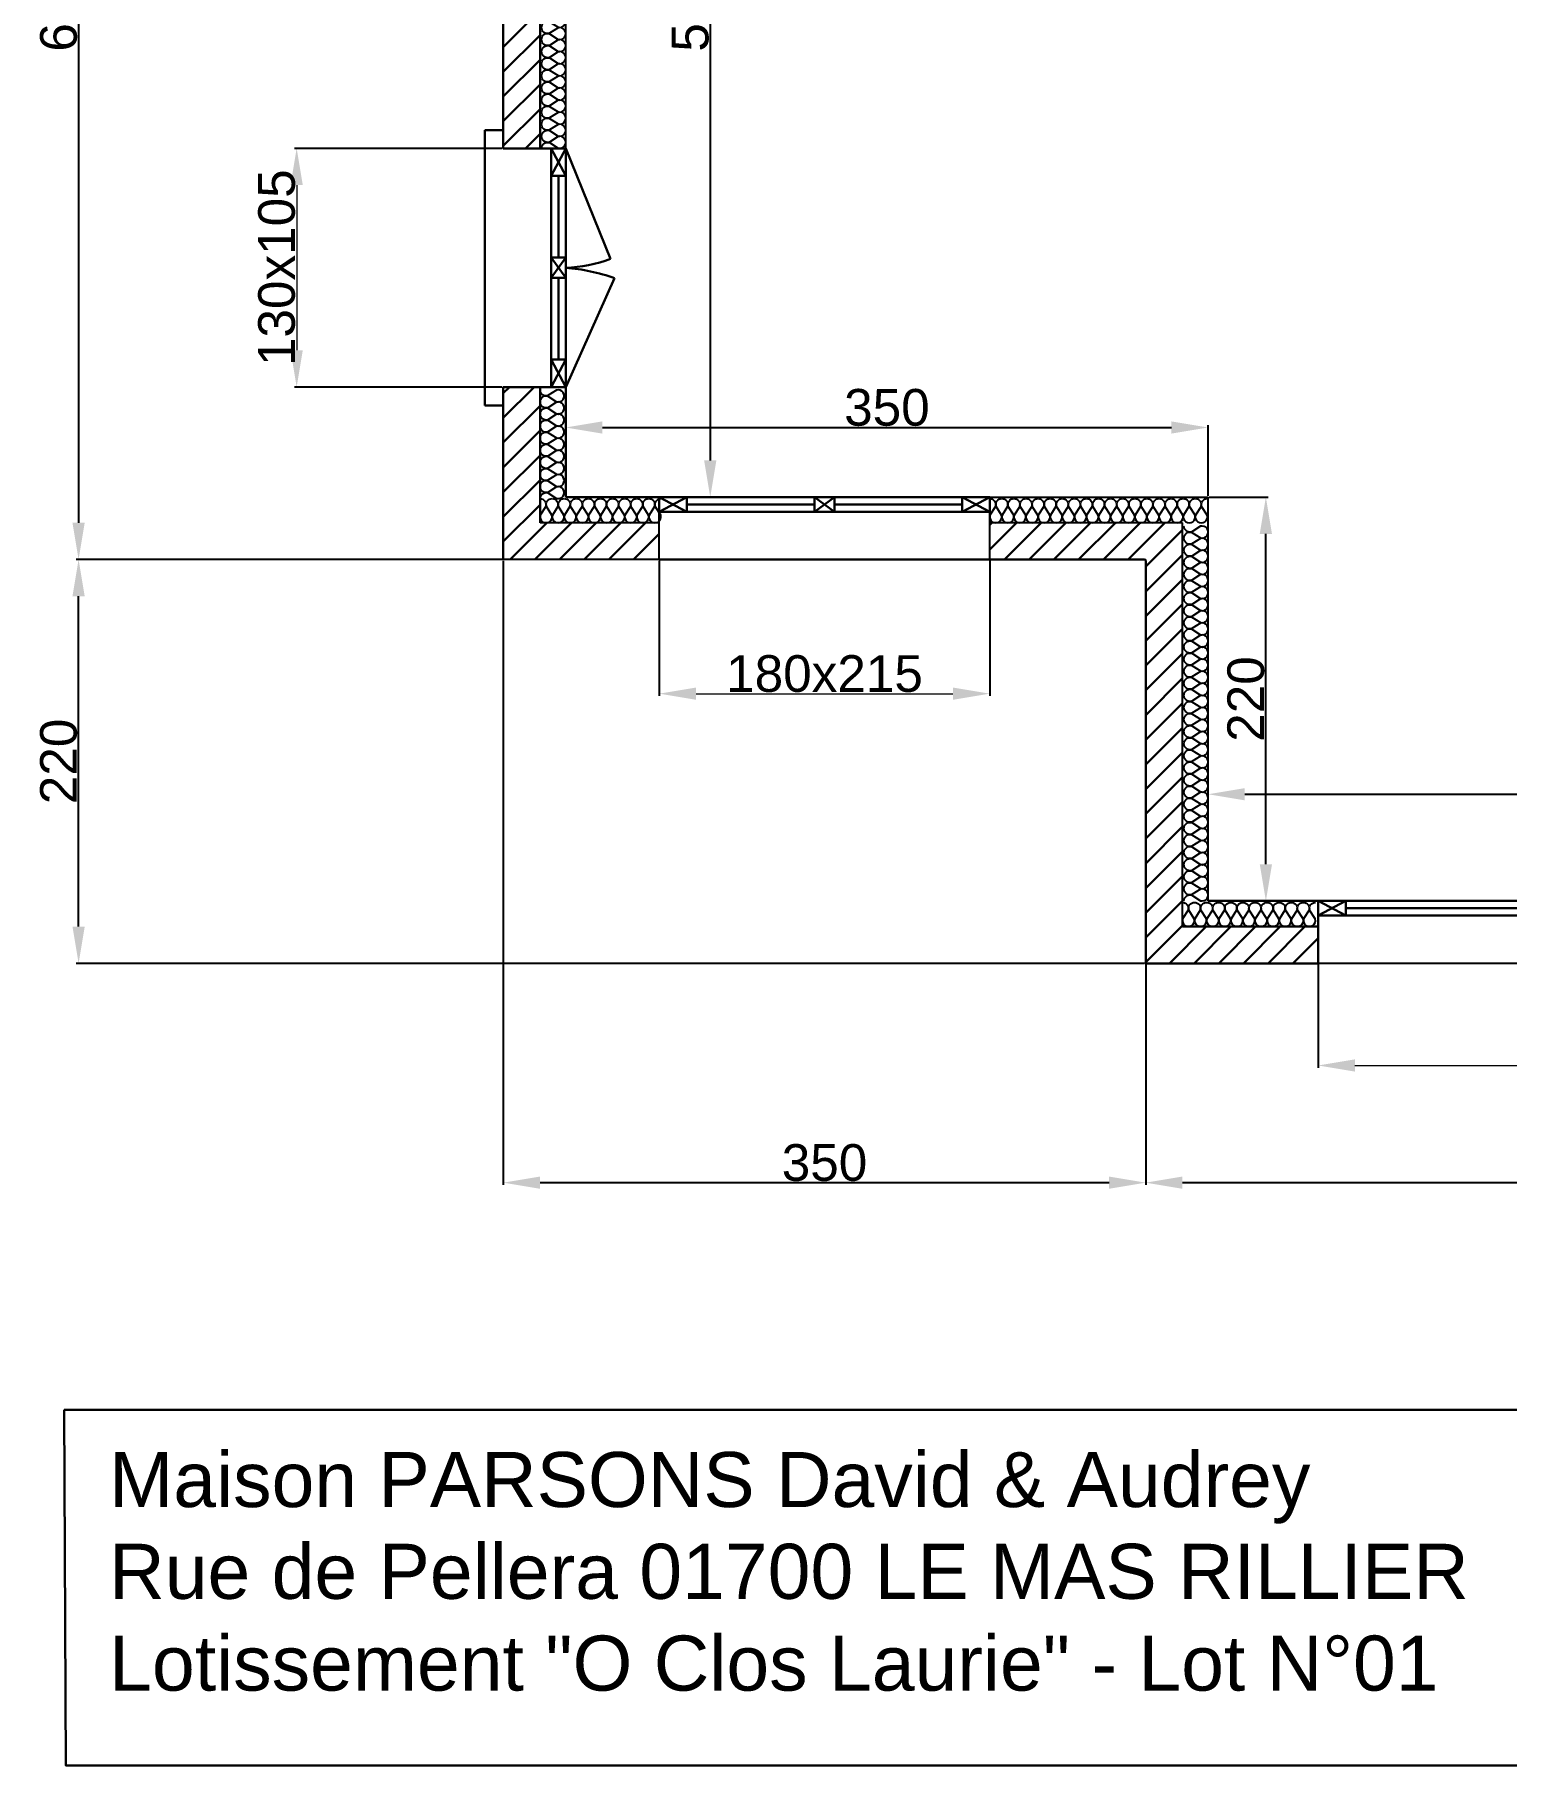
# Model space of a CAD drawing. Header units: millimetres. Extents: x -255 to 11976, y -437 to 3955.
# Drawn here: x -254 to 548, y -437 to 506 of the extents above; entities that cross this region are included whole.
import ezdxf

# ---------------------------------------------------------------- set-up
doc = ezdxf.new("R2010")
doc.units = ezdxf.units.MM
doc.layers.add('Cotation', color=7, linetype='Continuous')
doc.layers.add('Isolation', color=6, linetype='Continuous')
doc.layers.add('MenuisExt', color=140, linetype='Continuous', lineweight=18)
doc.styles.get("Standard").update_dxf_attribs({"font": 'arial.ttf'})
doc.dimstyles.new('ISO-25', dxfattribs={"dimtxt": 2.5, "dimasz": 2.5, "dimexe": 1.25, "dimexo": 0.625, "dimtad": 1, "dimtxsty": 'Standard', "dimcen": 2.5, "dimadec": 0, "dimazin": 0, "dimtfac": 1, "dimtmove": 0, "dimatfit": 3, "dimfxl": 1, "dimarcsym": 0})

# ---------------------------------------------------------------- blocks, each defined once
blk = doc.blocks.new('*U11')
at = {"flags": 128}
for points in [[(0, 1, -0.505863), (0.239, 0.676), (0.009, 0.318, 1.322645), (0.491, 0.318), (0.261, 0.676, -0.505863), (0.5, 1)], [(0.5, 1, -0.505863), (0.739, 0.676), (0.509, 0.318, 1.322645), (0.991, 0.318), (0.761, 0.676, -0.505863), (1, 1)], [(1, 1, -0.505863), (1.239, 0.676), (1.009, 0.318, 1.322645), (1.491, 0.318), (1.261, 0.676, -0.505863), (1.5, 1)], [(1.5, 1, -0.505863), (1.739, 0.676), (1.509, 0.318, 1.322645), (1.991, 0.318), (1.761, 0.676, -0.505863), (2, 1)], [(2, 1, -0.505863), (2.239, 0.676), (2.009, 0.318, 1.322645), (2.491, 0.318), (2.261, 0.676, -0.505863), (2.5, 1)], [(2.5, 1, -0.505863), (2.739, 0.676), (2.509, 0.318, 1.322645), (2.991, 0.318), (2.761, 0.676, -0.505863), (3, 1)], [(3, 1, -0.505863), (3.239, 0.676), (3.009, 0.318, 1.322645), (3.491, 0.318), (3.261, 0.676, -0.505863), (3.5, 1)], [(3.5, 1, -0.505863), (3.739, 0.676), (3.509, 0.318, 1.322645), (3.991, 0.318), (3.761, 0.676, -0.505863), (4, 1)], [(4, 1, -0.505863), (4.239, 0.676), (4.009, 0.318, 1.322645), (4.491, 0.318), (4.261, 0.676, -0.505863), (4.5, 1)], [(4.5, 1, -0.505863), (4.739, 0.676), (4.509, 0.318, 1.322645), (4.991, 0.318), (4.761, 0.676, -0.505863), (5, 1)], [(5, 1, -0.505863), (5.239, 0.676), (5.009, 0.318, 1.322645), (5.491, 0.318), (5.261, 0.676, -0.505863), (5.5, 1)]]:
    blk.add_lwpolyline(points, format="xyb", dxfattribs=at)
blk = doc.blocks.new('*U15')
at = {"flags": 128}
for points in [[(0, 1, -0.505863), (0.239, 0.676), (0.009, 0.318, 1.322645), (0.491, 0.318), (0.261, 0.676, -0.505863), (0.5, 1)], [(0.5, 1, -0.505863), (0.739, 0.676), (0.509, 0.318, 1.322645), (0.991, 0.318), (0.761, 0.676, -0.505863), (1, 1)], [(1, 1, -0.505863), (1.239, 0.676), (1.009, 0.318, 1.322645), (1.491, 0.318), (1.261, 0.676, -0.505863), (1.5, 1)], [(1.5, 1, -0.505863), (1.739, 0.676), (1.509, 0.318, 1.322645), (1.991, 0.318), (1.761, 0.676, -0.505863), (2, 1)], [(2, 1, -0.505863), (2.239, 0.676), (2.009, 0.318, 1.322645), (2.491, 0.318), (2.261, 0.676, -0.505863), (2.5, 1)], [(2.5, 1, -0.505863), (2.739, 0.676), (2.509, 0.318, 1.322645), (2.991, 0.318), (2.761, 0.676, -0.505863), (3, 1)], [(3, 1, -0.505863), (3.239, 0.676), (3.009, 0.318, 1.322645), (3.491, 0.318), (3.261, 0.676, -0.505863), (3.5, 1)], [(3.5, 1, -0.505863), (3.739, 0.676), (3.509, 0.318, 1.322645), (3.991, 0.318), (3.761, 0.676, -0.505863), (4, 1)], [(4, 1, -0.505863), (4.239, 0.676), (4.009, 0.318, 1.322645), (4.491, 0.318), (4.261, 0.676, -0.505863), (4.5, 1)], [(4.5, 1, -0.505863), (4.739, 0.676), (4.509, 0.318, 1.322645), (4.991, 0.318), (4.761, 0.676, -0.505863), (5, 1)]]:
    blk.add_lwpolyline(points, format="xyb", dxfattribs=at)
blk = doc.blocks.new('*U14')
at = {"flags": 128}
for points in [[(0, 1, -0.505863), (0.239, 0.676), (0.009, 0.318, 1.322645), (0.491, 0.318), (0.261, 0.676, -0.505863), (0.5, 1)], [(0.5, 1, -0.505863), (0.739, 0.676), (0.509, 0.318, 1.322645), (0.991, 0.318), (0.761, 0.676, -0.505863), (1, 1)], [(1, 1, -0.505863), (1.239, 0.676), (1.009, 0.318, 1.322645), (1.491, 0.318), (1.261, 0.676, -0.505863), (1.5, 1)], [(1.5, 1, -0.505863), (1.739, 0.676), (1.509, 0.318, 1.322645), (1.991, 0.318), (1.761, 0.676, -0.505863), (2, 1)], [(2, 1, -0.505863), (2.239, 0.676), (2.009, 0.318, 1.322645), (2.491, 0.318), (2.261, 0.676, -0.505863), (2.5, 1)], [(2.5, 1, -0.505863), (2.739, 0.676), (2.509, 0.318, 1.322645), (2.991, 0.318), (2.761, 0.676, -0.505863), (3, 1)], [(3, 1, -0.505863), (3.239, 0.676), (3.009, 0.318, 1.322645), (3.491, 0.318), (3.261, 0.676, -0.505863), (3.5, 1)], [(3.5, 1, -0.505863), (3.739, 0.676), (3.509, 0.318, 1.322645), (3.991, 0.318), (3.761, 0.676, -0.505863), (4, 1)], [(4, 1, -0.505863), (4.239, 0.676), (4.009, 0.318, 1.322645), (4.491, 0.318), (4.261, 0.676, -0.505863), (4.5, 1)], [(4.5, 1, -0.505863), (4.739, 0.676), (4.509, 0.318, 1.322645), (4.991, 0.318), (4.761, 0.676, -0.505863), (5, 1)], [(5, 1, -0.505863), (5.239, 0.676), (5.009, 0.318, 1.322645), (5.491, 0.318), (5.261, 0.676, -0.505863), (5.5, 1)], [(5.5, 1, -0.505863), (5.739, 0.676), (5.509, 0.318, 1.322645), (5.991, 0.318), (5.761, 0.676, -0.505863), (6, 1)], [(6, 1, -0.505863), (6.239, 0.676), (6.009, 0.318, 1.322645), (6.491, 0.318), (6.261, 0.676, -0.505863), (6.5, 1)], [(6.5, 1, -0.505863), (6.739, 0.676), (6.509, 0.318, 1.322645), (6.991, 0.318), (6.761, 0.676, -0.505863), (7, 1)], [(7, 1, -0.505863), (7.239, 0.676), (7.009, 0.318, 1.322645), (7.491, 0.318), (7.261, 0.676, -0.505863), (7.5, 1)], [(7.5, 1, -0.505863), (7.739, 0.676), (7.509, 0.318, 1.322645), (7.991, 0.318), (7.761, 0.676, -0.505863), (8, 1)], [(8, 1, -0.505863), (8.239, 0.676), (8.009, 0.318, 1.322645), (8.491, 0.318), (8.261, 0.676, -0.505863), (8.5, 1)], [(8.5, 1, -0.505863), (8.739, 0.676), (8.509, 0.318, 1.322645), (8.991, 0.318), (8.761, 0.676, -0.505863), (9, 1)]]:
    blk.add_lwpolyline(points, format="xyb", dxfattribs=at)
blk = doc.blocks.new('*U18')
at = {"flags": 128}
for points in [[(0, 1, -0.505863), (0.239, 0.676), (0.009, 0.318, 1.322645), (0.491, 0.318), (0.261, 0.676, -0.505863), (0.5, 1)], [(0.5, 1, -0.505863), (0.739, 0.676), (0.509, 0.318, 1.322645), (0.991, 0.318), (0.761, 0.676, -0.505863), (1, 1)], [(1, 1, -0.505863), (1.239, 0.676), (1.009, 0.318, 1.322645), (1.491, 0.318), (1.261, 0.676, -0.505863), (1.5, 1)], [(1.5, 1, -0.505863), (1.739, 0.676), (1.509, 0.318, 1.322645), (1.991, 0.318), (1.761, 0.676, -0.505863), (2, 1)], [(2, 1, -0.505863), (2.239, 0.676), (2.009, 0.318, 1.322645), (2.491, 0.318), (2.261, 0.676, -0.505863), (2.5, 1)], [(2.5, 1, -0.505863), (2.739, 0.676), (2.509, 0.318, 1.322645), (2.991, 0.318), (2.761, 0.676, -0.505863), (3, 1)], [(3, 1, -0.505863), (3.239, 0.676), (3.009, 0.318, 1.322645), (3.491, 0.318), (3.261, 0.676, -0.505863), (3.5, 1)], [(3.5, 1, -0.505863), (3.739, 0.676), (3.509, 0.318, 1.322645), (3.991, 0.318), (3.761, 0.676, -0.505863), (4, 1)], [(4, 1, -0.505863), (4.239, 0.676), (4.009, 0.318, 1.322645), (4.491, 0.318), (4.261, 0.676, -0.505863), (4.5, 1)]]:
    blk.add_lwpolyline(points, format="xyb", dxfattribs=at)
blk = doc.blocks.new('*U17')
at = {"flags": 128}
for points in [[(0, 1, -0.505863), (0.239, 0.676), (0.009, 0.318, 1.322645), (0.491, 0.318), (0.261, 0.676, -0.505863), (0.5, 1)], [(0.5, 1, -0.505863), (0.739, 0.676), (0.509, 0.318, 1.322645), (0.991, 0.318), (0.761, 0.676, -0.505863), (1, 1)], [(1, 1, -0.505863), (1.239, 0.676), (1.009, 0.318, 1.322645), (1.491, 0.318), (1.261, 0.676, -0.505863), (1.5, 1)], [(1.5, 1, -0.505863), (1.739, 0.676), (1.509, 0.318, 1.322645), (1.991, 0.318), (1.761, 0.676, -0.505863), (2, 1)], [(2, 1, -0.505863), (2.239, 0.676), (2.009, 0.318, 1.322645), (2.491, 0.318), (2.261, 0.676, -0.505863), (2.5, 1)], [(2.5, 1, -0.505863), (2.739, 0.676), (2.509, 0.318, 1.322645), (2.991, 0.318), (2.761, 0.676, -0.505863), (3, 1)], [(3, 1, -0.505863), (3.239, 0.676), (3.009, 0.318, 1.322645), (3.491, 0.318), (3.261, 0.676, -0.505863), (3.5, 1)], [(3.5, 1, -0.505863), (3.739, 0.676), (3.509, 0.318, 1.322645), (3.991, 0.318), (3.761, 0.676, -0.505863), (4, 1)], [(4, 1, -0.505863), (4.239, 0.676), (4.009, 0.318, 1.322645), (4.491, 0.318), (4.261, 0.676, -0.505863), (4.5, 1)], [(4.5, 1, -0.505863), (4.739, 0.676), (4.509, 0.318, 1.322645), (4.991, 0.318), (4.761, 0.676, -0.505863), (5, 1)], [(5, 1, -0.505863), (5.239, 0.676), (5.009, 0.318, 1.322645), (5.491, 0.318), (5.261, 0.676, -0.505863), (5.5, 1)], [(5.5, 1, -0.505863), (5.739, 0.676), (5.509, 0.318, 1.322645), (5.991, 0.318), (5.761, 0.676, -0.505863), (6, 1)], [(6, 1, -0.505863), (6.239, 0.676), (6.009, 0.318, 1.322645), (6.491, 0.318), (6.261, 0.676, -0.505863), (6.5, 1)], [(6.5, 1, -0.505863), (6.739, 0.676), (6.509, 0.318, 1.322645), (6.991, 0.318), (6.761, 0.676, -0.505863), (7, 1)], [(7, 1, -0.505863), (7.239, 0.676), (7.009, 0.318, 1.322645), (7.491, 0.318), (7.261, 0.676, -0.505863), (7.5, 1)], [(7.5, 1, -0.505863), (7.739, 0.676), (7.509, 0.318, 1.322645), (7.991, 0.318), (7.761, 0.676, -0.505863), (8, 1)], [(8, 1, -0.505863), (8.239, 0.676), (8.009, 0.318, 1.322645), (8.491, 0.318), (8.261, 0.676, -0.505863), (8.5, 1)], [(8.5, 1, -0.505863), (8.739, 0.676), (8.509, 0.318, 1.322645), (8.991, 0.318), (8.761, 0.676, -0.505863), (9, 1)], [(9, 1, -0.505863), (9.239, 0.676), (9.009, 0.318, 1.322645), (9.491, 0.318), (9.261, 0.676, -0.505863), (9.5, 1)], [(9.5, 1, -0.505863), (9.739, 0.676), (9.509, 0.318, 1.322645), (9.991, 0.318), (9.761, 0.676, -0.505863), (10, 1)], [(10, 1, -0.505863), (10.239, 0.676), (10.009, 0.318, 1.322645), (10.491, 0.318), (10.261, 0.676, -0.505863), (10.5, 1)], [(10.5, 1, -0.505863), (10.739, 0.676), (10.509, 0.318, 1.322645), (10.991, 0.318), (10.761, 0.676, -0.505863), (11, 1)], [(11, 1, -0.505863), (11.239, 0.676), (11.009, 0.318, 1.322645), (11.491, 0.318), (11.261, 0.676, -0.505863), (11.5, 1)]]:
    blk.add_lwpolyline(points, format="xyb", dxfattribs=at)
blk = doc.blocks.new('*U19')
at = {"flags": 128}
for points in [[(0, 1, -0.505863), (0.239, 0.676), (0.009, 0.318, 1.322645), (0.491, 0.318), (0.261, 0.676, -0.505863), (0.5, 1)], [(0.5, 1, -0.505863), (0.739, 0.676), (0.509, 0.318, 1.322645), (0.991, 0.318), (0.761, 0.676, -0.505863), (1, 1)], [(1, 1, -0.505863), (1.239, 0.676), (1.009, 0.318, 1.322645), (1.491, 0.318), (1.261, 0.676, -0.505863), (1.5, 1)], [(1.5, 1, -0.505863), (1.739, 0.676), (1.509, 0.318, 1.322645), (1.991, 0.318), (1.761, 0.676, -0.505863), (2, 1)], [(2, 1, -0.505863), (2.239, 0.676), (2.009, 0.318, 1.322645), (2.491, 0.318), (2.261, 0.676, -0.505863), (2.5, 1)], [(2.5, 1, -0.505863), (2.739, 0.676), (2.509, 0.318, 1.322645), (2.991, 0.318), (2.761, 0.676, -0.505863), (3, 1)], [(3, 1, -0.505863), (3.239, 0.676), (3.009, 0.318, 1.322645), (3.491, 0.318), (3.261, 0.676, -0.505863), (3.5, 1)], [(3.5, 1, -0.505863), (3.739, 0.676), (3.509, 0.318, 1.322645), (3.991, 0.318), (3.761, 0.676, -0.505863), (4, 1)], [(4, 1, -0.505863), (4.239, 0.676), (4.009, 0.318, 1.322645), (4.491, 0.318), (4.261, 0.676, -0.505863), (4.5, 1)], [(4.5, 1, -0.505863), (4.739, 0.676), (4.509, 0.318, 1.322645), (4.991, 0.318), (4.761, 0.676, -0.505863), (5, 1)], [(5, 1, -0.505863), (5.239, 0.676), (5.009, 0.318, 1.322645), (5.491, 0.318), (5.261, 0.676, -0.505863), (5.5, 1)], [(5.5, 1, -0.505863), (5.739, 0.676), (5.509, 0.318, 1.322645), (5.991, 0.318), (5.761, 0.676, -0.505863), (6, 1)], [(6, 1, -0.505863), (6.239, 0.676), (6.009, 0.318, 1.322645), (6.491, 0.318), (6.261, 0.676, -0.505863), (6.5, 1)], [(6.5, 1, -0.505863), (6.739, 0.676), (6.509, 0.318, 1.322645), (6.991, 0.318), (6.761, 0.676, -0.505863), (7, 1)], [(7, 1, -0.505863), (7.239, 0.676), (7.009, 0.318, 1.322645), (7.491, 0.318), (7.261, 0.676, -0.505863), (7.5, 1)], [(7.5, 1, -0.505863), (7.739, 0.676), (7.509, 0.318, 1.322645), (7.991, 0.318), (7.761, 0.676, -0.505863), (8, 1)], [(8, 1, -0.505863), (8.239, 0.676), (8.009, 0.318, 1.322645), (8.491, 0.318), (8.261, 0.676, -0.505863), (8.5, 1)], [(8.5, 1, -0.505863), (8.739, 0.676), (8.509, 0.318, 1.322645), (8.991, 0.318), (8.761, 0.676, -0.505863), (9, 1)], [(9, 1, -0.505863), (9.239, 0.676), (9.009, 0.318, 1.322645), (9.491, 0.318), (9.261, 0.676, -0.505863), (9.5, 1)], [(9.5, 1, -0.505863), (9.739, 0.676), (9.509, 0.318, 1.322645), (9.991, 0.318), (9.761, 0.676, -0.505863), (10, 1)], [(10, 1, -0.505863), (10.239, 0.676), (10.009, 0.318, 1.322645), (10.491, 0.318), (10.261, 0.676, -0.505863), (10.5, 1)], [(10.5, 1, -0.505863), (10.739, 0.676), (10.509, 0.318, 1.322645), (10.991, 0.318), (10.761, 0.676, -0.505863), (11, 1)], [(11, 1, -0.505863), (11.239, 0.676), (11.009, 0.318, 1.322645), (11.491, 0.318), (11.261, 0.676, -0.505863), (11.5, 1)], [(11.5, 1, -0.505863), (11.739, 0.676), (11.509, 0.318, 1.322645), (11.991, 0.318), (11.761, 0.676, -0.505863), (12, 1)], [(12, 1, -0.505863), (12.239, 0.676), (12.009, 0.318, 1.322645), (12.491, 0.318), (12.261, 0.676, -0.505863), (12.5, 1)], [(12.5, 1, -0.505863), (12.739, 0.676), (12.509, 0.318, 1.322645), (12.991, 0.318), (12.761, 0.676, -0.505863), (13, 1)], [(13, 1, -0.505863), (13.239, 0.676), (13.009, 0.318, 1.322645), (13.491, 0.318), (13.261, 0.676, -0.505863), (13.5, 1)], [(13.5, 1, -0.505863), (13.739, 0.676), (13.509, 0.318, 1.322645), (13.991, 0.318), (13.761, 0.676, -0.505863), (14, 1)], [(14, 1, -0.505863), (14.239, 0.676), (14.009, 0.318, 1.322645), (14.491, 0.318), (14.261, 0.676, -0.505863), (14.5, 1)], [(14.5, 1, -0.505863), (14.739, 0.676), (14.509, 0.318, 1.322645), (14.991, 0.318), (14.761, 0.676, -0.505863), (15, 1)], [(15, 1, -0.505863), (15.239, 0.676), (15.009, 0.318, 1.322645), (15.491, 0.318), (15.261, 0.676, -0.505863), (15.5, 1)]]:
    blk.add_lwpolyline(points, format="xyb", dxfattribs=at)
blk = doc.blocks.new('*D38')
at = {"layer": 'Cotation', "color": 0, "lineweight": -2, "transparency": 16777216}
for p, q in [((0.51, 820.31), (-231.52, 820.31)), ((-230.27, 800.31), (-230.27, 240.31)), ((0.51, 220.31), (-231.52, 220.31))]:
    blk.add_line(p, q, dxfattribs=at)
at = {"layer": 'Cotation', "color": 0, "lineweight": 30, "transparency": 16777216}
for points in [[(-233.6, 800.31), (-226.93, 800.31), (-230.27, 820.31)], [(-233.6, 240.31), (-226.93, 240.31), (-230.27, 220.31)]]:
    blk.add_solid(points, dxfattribs=at)
at = {"layer": 'Defpoints', "color": 0, "lineweight": 30, "transparency": 16777216}
for p in [(1.13, 820.31), (-230.27, 220.31), (1.13, 220.31)]:
    blk.add_point(p, dxfattribs=at)
at = {"layer": 'Cotation', "color": 0, "lineweight": 30, "transparency": 16777216, "insert": (-241.1, 520.31), "char_height": 20, "attachment_point": 5, "rotation": 90}
blk.add_mtext('600', dxfattribs=at)
blk = doc.blocks.new('*D39')
at = {"layer": 'Cotation', "color": 0, "lineweight": -2, "transparency": 16777216}
for p, q in [((350.51, 220.31), (-231.52, 220.31)), ((-230.27, 20.31), (-230.27, 200.31)), ((350.51, 0.31), (-231.52, 0.31))]:
    blk.add_line(p, q, dxfattribs=at)
at = {"layer": 'Cotation', "color": 0, "lineweight": 30, "transparency": 16777216}
for points in [[(-233.6, 200.31), (-226.93, 200.31), (-230.27, 220.31)], [(-233.6, 20.31), (-226.93, 20.31), (-230.27, 0.31)]]:
    blk.add_solid(points, dxfattribs=at)
at = {"layer": 'Defpoints', "color": 0, "lineweight": 30, "transparency": 16777216}
for p in [(-230.27, 220.31), (351.13, 220.31), (351.13, 0.31)]:
    blk.add_point(p, dxfattribs=at)
at = {"layer": 'Cotation', "color": 0, "lineweight": 30, "transparency": 16777216, "insert": (-241.1, 110.31), "char_height": 20, "attachment_point": 5, "rotation": 90}
blk.add_mtext('220', dxfattribs=at)
blk = doc.blocks.new('*D42')
at = {"layer": 'Cotation', "color": 0, "lineweight": -2, "transparency": 16777216}
for p, q in [((1.13, 219.68), (1.13, -120.43)), ((351.13, 219.68), (351.13, -120.43)), ((21.13, -119.18), (331.13, -119.18))]:
    blk.add_line(p, q, dxfattribs=at)
at = {"layer": 'Cotation', "color": 0, "lineweight": 30, "transparency": 16777216}
for points in [[(21.13, -115.85), (21.13, -122.52), (1.13, -119.18)], [(331.13, -115.85), (331.13, -122.52), (351.13, -119.18)]]:
    blk.add_solid(points, dxfattribs=at)
at = {"layer": 'Defpoints', "color": 0, "lineweight": 30, "transparency": 16777216}
for p in [(1.13, 220.31), (351.13, 220.31), (351.13, -119.18)]:
    blk.add_point(p, dxfattribs=at)
at = {"layer": 'Cotation', "color": 0, "lineweight": 30, "transparency": 16777216, "insert": (176.13, -108.34), "char_height": 20, "attachment_point": 5}
blk.add_mtext('350', dxfattribs=at)
blk = doc.blocks.new('*D43')
at = {"layer": 'Cotation', "color": 0, "lineweight": -2, "transparency": 16777216}
for p, q in [((351.13, -0.32), (351.13, -120.43)), ((1141.13, -0.32), (1141.13, -120.43)), ((371.13, -119.18), (1121.13, -119.18))]:
    blk.add_line(p, q, dxfattribs=at)
at = {"layer": 'Cotation', "color": 0, "lineweight": 30, "transparency": 16777216}
for points in [[(371.13, -115.85), (371.13, -122.52), (351.13, -119.18)], [(1121.13, -115.85), (1121.13, -122.52), (1141.13, -119.18)]]:
    blk.add_solid(points, dxfattribs=at)
at = {"layer": 'Defpoints', "color": 0, "lineweight": 30, "transparency": 16777216}
for p in [(351.13, 0.31), (1141.13, 0.31), (1141.13, -119.18)]:
    blk.add_point(p, dxfattribs=at)
at = {"layer": 'Cotation', "color": 0, "lineweight": 30, "transparency": 16777216, "insert": (746.13, -108.35), "char_height": 20, "attachment_point": 5}
blk.add_mtext('790', dxfattribs=at)
blk = doc.blocks.new('*D53')
at = {"layer": 'Cotation', "color": 0, "lineweight": -2, "transparency": 16777216}
for p, q in [((0.51, 444.31), (-112.7, 444.31)), ((0.51, 314.31), (-112.7, 314.31))]:
    blk.add_line(p, q, dxfattribs=at)
at = {"layer": 'Cotation', "color": 0, "lineweight": 9, "transparency": 16777216}
blk.add_line((-111.45, 424.31), (-111.45, 334.31), dxfattribs=at)
at = {"layer": 'Cotation', "color": 0, "lineweight": 30, "transparency": 16777216}
for points in [[(-114.78, 424.31), (-108.11, 424.31), (-111.45, 444.31)], [(-114.78, 334.31), (-108.11, 334.31), (-111.45, 314.31)]]:
    blk.add_solid(points, dxfattribs=at)
at = {"layer": 'Defpoints', "color": 0, "lineweight": 30, "transparency": 16777216}
for p in [(1.13, 444.31), (-111.45, 314.31), (1.13, 314.31)]:
    blk.add_point(p, dxfattribs=at)
at = {"layer": 'Cotation', "color": 0, "lineweight": 30, "transparency": 16777216, "insert": (-122.29, 379.31), "char_height": 20, "attachment_point": 5, "rotation": 90}
blk.add_mtext('130x105', dxfattribs=at)
blk = doc.blocks.new('*D54')
at = {"layer": 'Cotation', "color": 0, "lineweight": -2, "transparency": 16777216}
for p, q in [((86.13, 219.68), (86.13, 145.98)), ((266.13, 219.68), (266.13, 145.98))]:
    blk.add_line(p, q, dxfattribs=at)
at = {"layer": 'Cotation', "color": 0, "lineweight": 9, "transparency": 16777216}
blk.add_line((106.13, 147.23), (246.13, 147.23), dxfattribs=at)
at = {"layer": 'Cotation', "color": 0, "lineweight": 30, "transparency": 16777216}
for points in [[(106.13, 150.56), (106.13, 143.89), (86.13, 147.23)], [(246.13, 150.56), (246.13, 143.89), (266.13, 147.23)]]:
    blk.add_solid(points, dxfattribs=at)
at = {"layer": 'Defpoints', "color": 0, "lineweight": 30, "transparency": 16777216}
for p in [(86.13, 220.31), (266.13, 220.31), (266.13, 147.23)]:
    blk.add_point(p, dxfattribs=at)
at = {"layer": 'Cotation', "color": 0, "lineweight": 30, "transparency": 16777216, "insert": (176.13, 158.06), "char_height": 20, "attachment_point": 5}
blk.add_mtext('180x215', dxfattribs=at)
blk = doc.blocks.new('*D55')
at = {"layer": 'Cotation', "color": 0, "lineweight": -2, "transparency": 16777216}
for p, q in [((445.13, -0.32), (445.13, -56.59)), ((845.13, -0.32), (845.13, -56.59))]:
    blk.add_line(p, q, dxfattribs=at)
at = {"layer": 'Cotation', "color": 0, "lineweight": 9, "transparency": 16777216}
blk.add_line((465.13, -55.34), (825.13, -55.34), dxfattribs=at)
at = {"layer": 'Cotation', "color": 0, "lineweight": 30, "transparency": 16777216}
for points in [[(465.13, -52), (465.13, -58.67), (445.13, -55.34)], [(825.13, -52), (825.13, -58.67), (845.13, -55.34)]]:
    blk.add_solid(points, dxfattribs=at)
at = {"layer": 'Defpoints', "color": 0, "lineweight": 30, "transparency": 16777216}
for p in [(445.13, 0.31), (845.13, 0.31), (845.13, -55.34)]:
    blk.add_point(p, dxfattribs=at)
at = {"layer": 'Cotation', "color": 0, "lineweight": 30, "transparency": 16777216, "insert": (645.13, -44.5), "char_height": 20, "attachment_point": 5}
blk.add_mtext('400x215', dxfattribs=at)
blk = doc.blocks.new('*D60')
at = {"layer": 'Cotation', "color": 0, "lineweight": -2, "transparency": 16777216}
for p, q in [((35.76, 786.31), (115.13, 786.31)), ((35.76, 254.31), (115.13, 254.31))]:
    blk.add_line(p, q, dxfattribs=at)
at = {"layer": 'Cotation', "color": 0, "lineweight": -3, "transparency": 16777216}
blk.add_line((113.88, 766.31), (113.88, 274.31), dxfattribs=at)
at = {"layer": 'Cotation', "color": 0, "lineweight": 30, "transparency": 16777216}
for points in [[(110.55, 766.31), (117.21, 766.31), (113.88, 786.31)], [(110.55, 274.31), (117.21, 274.31), (113.88, 254.31)]]:
    blk.add_solid(points, dxfattribs=at)
at = {"layer": 'Defpoints', "color": 0, "lineweight": 30, "transparency": 16777216}
for p in [(35.13, 786.31), (35.13, 254.31), (113.88, 254.31)]:
    blk.add_point(p, dxfattribs=at)
at = {"layer": 'Cotation', "color": 0, "lineweight": 30, "transparency": 16777216, "insert": (103.04, 520.31), "char_height": 20, "attachment_point": 5, "rotation": 90}
blk.add_mtext('532', dxfattribs=at)
blk = doc.blocks.new('*D61')
at = {"layer": 'Cotation', "color": 0, "lineweight": -2, "transparency": 16777216}
for p, q in [((35.13, 254.93), (35.13, 293.5)), ((385.13, 254.93), (385.13, 293.5))]:
    blk.add_line(p, q, dxfattribs=at)
at = {"layer": 'Cotation', "color": 0, "lineweight": -3, "transparency": 16777216}
blk.add_line((55.13, 292.25), (365.13, 292.25), dxfattribs=at)
at = {"layer": 'Cotation', "color": 0, "lineweight": 30, "transparency": 16777216}
for points in [[(55.13, 295.58), (55.13, 288.91), (35.13, 292.25)], [(365.13, 295.58), (365.13, 288.91), (385.13, 292.25)]]:
    blk.add_solid(points, dxfattribs=at)
at = {"layer": 'Defpoints', "color": 0, "lineweight": 30, "transparency": 16777216}
for p in [(385.13, 292.25), (35.13, 254.31), (385.13, 254.31)]:
    blk.add_point(p, dxfattribs=at)
at = {"layer": 'Cotation', "color": 0, "lineweight": 30, "transparency": 16777216, "insert": (210.13, 303.09), "char_height": 20, "attachment_point": 5}
blk.add_mtext('350', dxfattribs=at)
blk = doc.blocks.new('*D62')
at = {"layer": 'Cotation', "color": 0, "lineweight": -2, "transparency": 16777216}
for p, q in [((385.76, 254.31), (417.85, 254.31)), ((385.76, 34.31), (417.85, 34.31))]:
    blk.add_line(p, q, dxfattribs=at)
at = {"layer": 'Cotation', "color": 0, "lineweight": -3, "transparency": 16777216}
blk.add_line((416.6, 54.31), (416.6, 234.31), dxfattribs=at)
at = {"layer": 'Cotation', "color": 0, "lineweight": 30, "transparency": 16777216}
for points in [[(413.27, 234.31), (419.93, 234.31), (416.6, 254.31)], [(413.27, 54.31), (419.93, 54.31), (416.6, 34.31)]]:
    blk.add_solid(points, dxfattribs=at)
at = {"layer": 'Defpoints', "color": 0, "lineweight": 30, "transparency": 16777216}
for p in [(385.13, 254.31), (416.6, 254.31), (385.13, 34.31)]:
    blk.add_point(p, dxfattribs=at)
at = {"layer": 'Cotation', "color": 0, "lineweight": 30, "transparency": 16777216, "insert": (405.76, 144.31), "char_height": 20, "attachment_point": 5, "rotation": 90}
blk.add_mtext('220', dxfattribs=at)
blk = doc.blocks.new('*D63')
at = {"layer": 'Cotation', "color": 0, "lineweight": -2, "transparency": 16777216}
for p, q in [((385.13, 34.93), (385.13, 93.69)), ((1107.13, 34.93), (1107.13, 93.69))]:
    blk.add_line(p, q, dxfattribs=at)
at = {"layer": 'Cotation', "color": 0, "lineweight": -3, "transparency": 16777216}
blk.add_line((405.13, 92.44), (1087.13, 92.44), dxfattribs=at)
at = {"layer": 'Cotation', "color": 0, "lineweight": 30, "transparency": 16777216}
for points in [[(405.13, 95.77), (405.13, 89.11), (385.13, 92.44)], [(1087.13, 95.77), (1087.13, 89.11), (1107.13, 92.44)]]:
    blk.add_solid(points, dxfattribs=at)
at = {"layer": 'Defpoints', "color": 0, "lineweight": 30, "transparency": 16777216}
for p in [(1107.13, 92.44), (385.13, 34.31), (1107.13, 34.31)]:
    blk.add_point(p, dxfattribs=at)
at = {"layer": 'Cotation', "color": 0, "lineweight": 30, "transparency": 16777216, "insert": (746.13, 103.11), "char_height": 20, "attachment_point": 5}
blk.add_mtext('722', dxfattribs=at)

msp = doc.modelspace()

# ---------------------------------------------------------------- hatches: boundary and pattern name
at = {"lineweight": 30, "transparency": 33554687}
h = msp.add_hatch(dxfattribs=at)
h.set_pattern_fill('ANSI31', color=256, scale=3)
h.paths.add_polyline_path([(291.135, 820.308), (1.135, 820.308), (1.135, 726.308), (21.135, 726.308), (21.135, 800.308), (1231.135, 800.137), (1231.135, 820.308), (1181.135, 820.308), (1091.135, 820.308), (545.135, 820.308), (545.135, 800.104), (452.135, 800.308), (452.135, 820.308)])
h.paths.add_polyline_path([(1.135, 444.308), (21.135, 444.308), (21.135, 596.308), (1.135, 596.308)])
h.paths.add_polyline_path([(21.135, 240.308), (21.135, 314.308), (1.135, 314.308), (1.135, 300.308), (1.135, 220.308), (86.135, 220.308), (86.135, 240.308)])
h.paths.add_polyline_path([(351.135, 220.308), (351.135, 0.308), (445.135, 0.308), (445.135, 20.308), (371.135, 20.308), (371.135, 220.308), (371.135, 240.308), (266.135, 240.308), (266.135, 220.308)])
h.paths.add_polyline_path([(845.135, 20.308), (845.135, 0.308), (955.135, 0.308), (955.135, 20.308)])
h.paths.add_polyline_path([(1061.135, 20.308), (1061.135, 0.308), (1141.135, 0.308), (1141.135, 75.308), (1121.135, 75.308), (1121.135, 20.308)])
h.paths.add_polyline_path([(1121.135, 145.308), (1141.135, 145.308), (1141.135, 220.308), (1226.135, 220.308), (1226.135, 240.308), (1121.135, 240.308)])
h.paths.add_polyline_path([(1491.135, 220.308), (1491.135, 820.308), (1301.135, 820.308), (1301.135, 800.308), (1471.135, 800.308), (1471.135, 240.308), (1406.135, 240.308), (1406.135, 220.308)])

# ---------------------------------------------------------------- linework, layer by layer
at = {"lineweight": 30}
for p, q in [((1.135, 444.308), (1.135, 596.308)), ((21.135, 596.308), (21.135, 444.308)), ((-8.865, 304.308), (-8.865, 454.308)), ((-8.865, 454.308), (1.135, 454.308)), ((35.135, 444.308), (1.135, 444.308)), ((1.135, 314.308), (35.135, 314.308)), ((1.135, 314.308), (1.135, 300.308)), ((21.135, 240.308), (21.135, 314.308)), ((1.135, 304.308), (-8.865, 304.308)), ((1.135, 220.308), (1.135, 310.308)), ((445.135, 0.308), (445.135, 34.308)), ((371.135, 20.308), (445.135, 20.308)), ((351.135, 0.308), (445.135, 0.308))]:
    msp.add_line(p, q, dxfattribs=at)
for p, q in [((86.135, 220.308), (86.135, 254.308)), ((266.135, 220.308), (266.135, 254.308)), ((86.135, 240.308), (21.135, 240.308)), ((371.135, 240.308), (266.135, 240.308)), ((371.135, 220.308), (371.135, 240.308)), ((86.135, 220.308), (1.135, 220.308)), ((86.135, 220.308), (266.135, 220.308)), ((266.135, 220.308), (351.135, 220.308)), ((351.135, 0.308), (351.135, 220.308)), ((371.135, 20.308), (371.135, 220.308)), ((1141.135, 0.308), (351.135, 0.308))]:
    msp.add_line(p, q)
at = {"layer": 'Cotation', "lineweight": 30}
msp.add_lwpolyline([(-238.127, -242.872), (1758.753, -242.872), (1759.651, -436.66), (-237.23, -436.66)], close=True, dxfattribs=at)
at = {"layer": 'Isolation'}
for p, q in [((35.135, 444.308), (35.135, 596.308)), ((86.135, 254.308), (35.135, 254.308)), ((266.135, 254.308), (385.135, 254.308)), ((385.135, 34.308), (385.135, 254.308))]:
    msp.add_line(p, q, dxfattribs=at)
at = {"layer": 'Isolation', "lineweight": 30}
for p, q in [((35.135, 314.308), (35.135, 254.308)), ((385.135, 34.308), (445.135, 34.308))]:
    msp.add_line(p, q, dxfattribs=at)
at = {"layer": 'MenuisExt', "lineweight": 30}
for p, q in [((27.135, 429.308), (27.135, 444.308)), ((27.135, 429.308), (35.135, 444.308)), ((27.135, 444.308), (35.135, 429.308)), ((35.135, 444.308), (35.135, 429.308)), ((35.135, 444.308), (59.615, 384.094)), ((35.135, 429.308), (27.135, 429.308)), ((27.135, 429.308), (27.135, 329.308)), ((27.135, 429.308), (27.135, 379.308)), ((31.135, 384.808), (31.135, 429.308)), ((35.135, 429.308), (35.135, 329.308)), ((35.135, 384.808), (27.135, 384.808)), ((27.135, 373.808), (35.135, 384.808)), ((27.135, 384.808), (35.135, 373.808)), ((27.135, 379.308), (27.135, 373.808)), ((35.135, 373.808), (35.135, 384.808)), ((27.135, 373.808), (35.135, 373.808)), ((31.135, 373.808), (31.135, 329.308)), ((35.135, 314.308), (61.788, 373.592)), ((35.135, 329.308), (27.135, 329.308)), ((27.135, 329.308), (27.135, 314.308)), ((27.135, 314.308), (35.135, 329.308)), ((27.135, 329.308), (35.135, 314.308)), ((35.135, 314.308), (35.135, 329.308)), ((86.135, 254.308), (101.135, 254.308)), ((86.135, 246.308), (86.135, 254.308)), ((86.135, 254.308), (101.135, 246.308)), ((86.135, 246.308), (101.135, 254.308)), ((101.135, 246.308), (86.135, 246.308)), ((101.135, 254.308), (101.135, 246.308)), ((101.135, 254.308), (251.135, 254.308)), ((101.135, 250.308), (170.635, 250.308)), ((101.135, 246.308), (170.635, 246.308)), ((170.635, 246.308), (170.635, 254.308)), ((181.635, 246.308), (170.635, 254.308)), ((170.635, 246.308), (181.635, 254.308)), ((170.635, 246.308), (181.635, 246.308)), ((181.635, 246.308), (181.635, 254.308)), ((181.635, 250.308), (251.135, 250.308)), ((181.635, 246.308), (251.135, 246.308)), ((266.135, 254.308), (251.135, 254.308)), ((251.135, 254.308), (251.135, 246.308)), ((251.135, 246.308), (266.135, 254.308)), ((251.135, 254.308), (266.135, 246.308)), ((251.135, 246.308), (266.135, 246.308)), ((266.135, 246.308), (266.135, 254.308)), ((445.135, 34.308), (460.135, 34.308)), ((445.135, 26.308), (445.135, 34.308)), ((445.135, 26.308), (460.135, 34.308)), ((445.135, 34.308), (460.135, 26.308)), ((460.135, 34.308), (460.135, 26.308)), ((460.135, 34.308), (576.135, 34.308)), ((460.135, 30.308), (576.135, 30.308)), ((460.135, 26.308), (445.135, 26.308)), ((576.135, 26.308), (460.135, 26.308))]:
    msp.add_line(p, q, dxfattribs=at)
for centre, radius, start, end in [((31.756, 461.23), 82.013, 272.360923, 289.857964), ((26.586, 274.062), 105.571, 70.522381, 85.355614)]:
    msp.add_arc(centre, radius, start, end, dxfattribs=at)

# ---------------------------------------------------------------- block references
at = {"layer": 'Isolation', "lineweight": 30, "xscale": 13.17639831597984, "yscale": 13.17639831597984, "zscale": 13.17639831597984, "rotation": 90}
for name, p in [('*U17', (35.135, 444.308)), ('*U18', (34.311, 253.484)), ('*U19', (385.135, 34.308))]:
    msp.add_blockref(name, p, dxfattribs=at)
at = {"layer": 'Isolation', "lineweight": 30, "xscale": 13.17639831597984, "yscale": 13.17639831597984, "zscale": 13.17639831597984}
for name, p in [('*U15', (21.135, 240.308)), ('*U14', (266.135, 240.308)), ('*U11', (371.135, 20.308))]:
    msp.add_blockref(name, p, dxfattribs=at)

# ---------------------------------------------------------------- texts
at = {"lineweight": 30, "insert": (-213.598, -265.918), "char_height": 30, "attachment_point": 1}
msp.add_mtext_dynamic_manual_height_columns('Maison PARSONS David & Audrey\\PRue de Pellera 01700 LE MAS RILLIER\\PLotissement "O Clos Laurie" - Lot N°01', width=1153.88319, gutter_width=12.5, heights=[208.028], dxfattribs=at)

# ---------------------------------------------------------------- dimensions: what is measured, and where the dimension line sits
at = {"layer": 'Cotation', "lineweight": 30}
for base, p1, p2, override, picture, middle in [((-230.268, 220.308), (1.135, 820.308), (1.135, 220.308), {"dimtxt": 20, "dimasz": 20}, '*D38', (-241.104, 520.308)), ((113.879, 254.308), (35.135, 786.308), (35.135, 254.308), {"dimtxt": 20, "dimasz": 20, "dimlwd": 65533}, '*D60', (103.036, 520.308)), ((416.601, 254.308), (385.135, 34.308), (385.135, 254.308), {"dimtxt": 20, "dimasz": 20, "dimlwd": 65533}, '*D62', (405.764, 144.308)), ((-230.268, 220.308), (351.135, 0.308), (351.135, 220.308), {"dimtxt": 20, "dimasz": 20}, '*D39', (-241.104, 110.308))]:
    dim = msp.add_linear_dim(base=base, p1=p1, p2=p2, angle=90, dimstyle='ISO-25', override=override, dxfattribs=at)
    dim.commit()
    dim.dimension.update_dxf_attribs({"geometry": picture, "text_midpoint": middle})
dim = msp.add_linear_dim(base=(-111.448, 314.308), p1=(1.135, 444.308), p2=(1.135, 314.308), angle=90, text='<>x105', dimstyle='ISO-25', override={"dimtxt": 20, "dimasz": 20, "dimlwd": 9}, dxfattribs=at)
dim.commit()
dim.dimension.update_dxf_attribs({"geometry": '*D53', "text_midpoint": (-122.292, 379.308)})
for base, p1, p2, override, picture, middle in [((385.135, 292.248), (35.135, 254.308), (385.135, 254.308), {"dimtxt": 20, "dimasz": 20, "dimlwd": 65533}, '*D61', (210.135, 303.091)), ((351.135, -119.182), (1.135, 220.308), (351.135, 220.308), {"dimtxt": 20, "dimasz": 20}, '*D42', (176.135, -108.339)), ((1107.135, 92.441), (385.135, 34.308), (1107.135, 34.308), {"dimtxt": 20, "dimasz": 20, "dimlwd": 65533}, '*D63', (746.135, 103.107)), ((1141.135, -119.182), (351.135, 0.308), (1141.135, 0.308), {"dimtxt": 20, "dimasz": 20}, '*D43', (746.135, -108.346))]:
    dim = msp.add_linear_dim(base=base, p1=p1, p2=p2, dimstyle='ISO-25', override=override, dxfattribs=at)
    dim.commit()
    dim.dimension.update_dxf_attribs({"geometry": picture, "text_midpoint": middle})
for base, p1, p2, picture, middle in [((266.135, 147.225), (86.135, 220.308), (266.135, 220.308), '*D54', (176.135, 158.062)), ((845.135, -55.338), (445.135, 0.308), (845.135, 0.308), '*D55', (645.135, -44.502))]:
    dim = msp.add_linear_dim(base=base, p1=p1, p2=p2, text='<>x215', dimstyle='ISO-25', override={"dimtxt": 20, "dimasz": 20, "dimlwd": 9}, dxfattribs=at)
    dim.commit()
    dim.dimension.update_dxf_attribs({"geometry": picture, "text_midpoint": middle})

doc.saveas('drawing.dxf')
